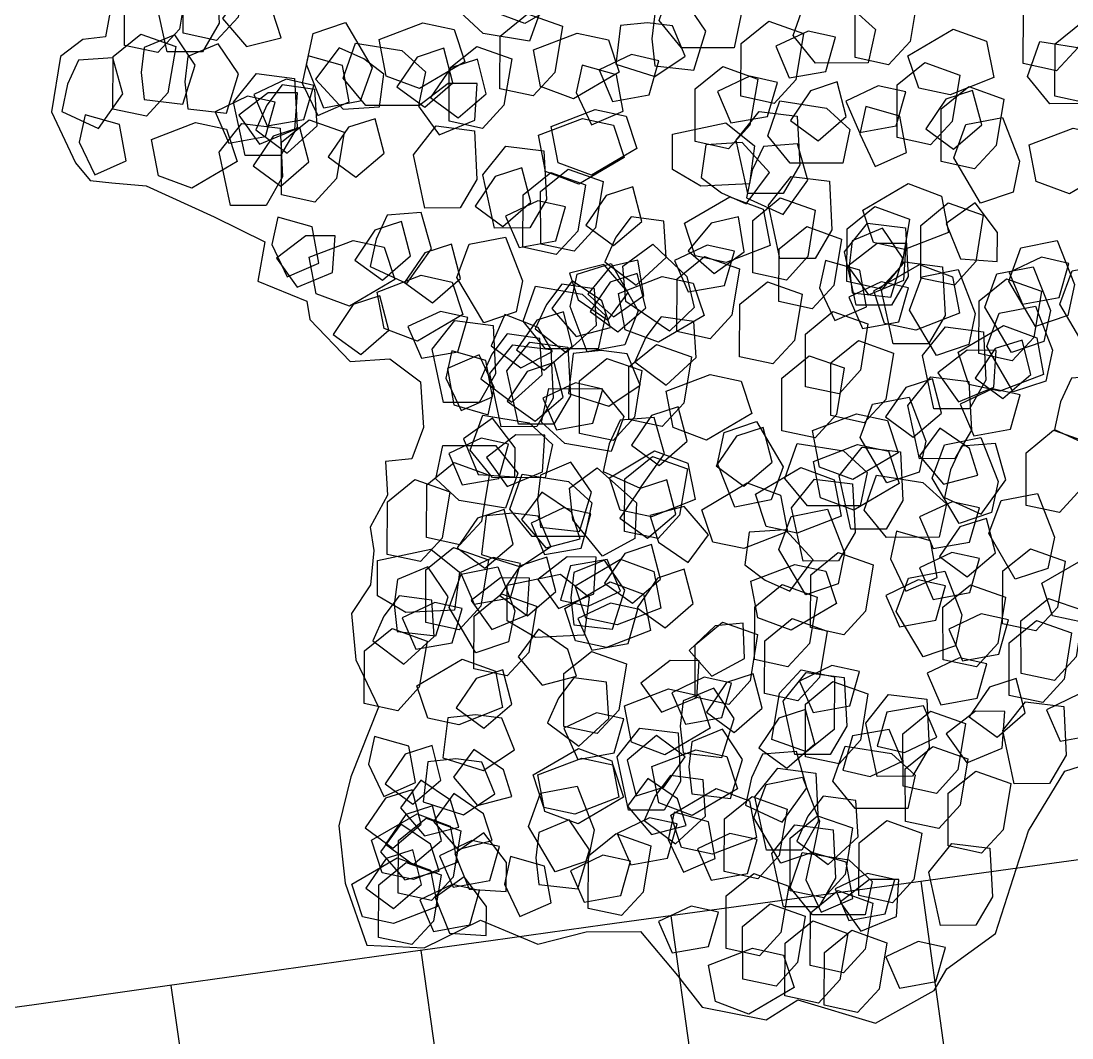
# Model space of a CAD drawing. Header units: metres. Extents: x 1851758 to 1852050, y 5187822 to 5188223.
# Drawn here: x 1851881.019 to 1851882.269, y 5187882.659 to 5187883.868 of the extents above; entities that cross this region are included whole.
import ezdxf

# ---------------------------------------------------------------- set-up
doc = ezdxf.new("R2010")
doc.units = ezdxf.units.M
doc.header["$LTSCALE"] = 2.5
for name, color, linetype in [('PRO_VOI', 7, 'CONTINUOUS'), ('PRO_VOI_PLANCHETTES', 232, 'CONTINUOUS'), ('PRO_VOI_VEG', 81, 'CONTINUOUS')]:
    doc.layers.add(name, color=color, linetype=linetype)

# ---------------------------------------------------------------- blocks, each defined once
blk = doc.blocks.new('arbuste fleurs blanches')
at = {"layer": 'PRO_VOI_VEG', "color": 66}
for points in [[(-2.1508, -1.1008), (-2.0363, -1.2123), (-1.9779, -1.2264), (-1.8647, -1.3138), (-1.6081, -1.3189), (-1.4477, -1.3611), (-1.3076, -1.5669), (-1.289, -1.7508), (-1.1135, -1.7947), (-0.894, -1.8385), (-0.7021, -2.0296), (-0.2656, -2.0387), (-0.1296, -2.2747), (0.1703, -2.2565), (0.2612, -2.0659), (0.2791, -1.8569), (0.4424, -1.8024), (0.6242, -2.1204), (0.7967, -2.1022)], [(-0.2665, 1.3398), (-0.4243, 1.3223), (-0.4461, 1.372), (-0.4996, 1.4121), (-0.632, 1.3951), (-0.7322, 1.3053), (-0.7623, 1.2598), (-0.7528, 1.2092), (-0.7368, 1.1289), (-0.7612, 0.953), (-0.7834, 0.8206), (-0.8776, 0.8095), (-0.89, 0.6843), (-0.9305, 0.6653), (-0.9984, 0.5446), (-0.9657, 0.4566), (-0.9971, 0.3707), (-1.0994, 0.3328), (-1.1789, 0.3381), (-1.2027, 0.3963), (-1.2777, 0.369), (-1.3627, 0.3869), (-1.4134, 0.3629), (-1.4934, 0.3469), (-1.5718, 0.3706), (-1.6746, 0.3292), (-1.7674, 0.2455), (-1.9447, 0.2618), (-2.0649, 0.2557), (-2.1912, 0.2027), (-2.3176, 0.1111), (-2.285, -0.0213), (-2.1831, -0.1313), (-2.1994, -0.2779), (-2.1382, -0.3798), (-2.1006, -0.5032), (-2.1765, -0.6174), (-2.2311, -0.6953), (-2.2169, -0.8499), (-2.1502, -0.9086), (-2.1508, -1.1008)]]:
    blk.add_lwpolyline(points, dxfattribs=at)
at = {"layer": 'PRO_VOI_VEG', "color": 254}
for points in [[(-0.6245, 1.3717), (-0.6381, 1.2767), (-0.5429, 1.244), (-0.4672, 1.292), (-0.4962, 1.3678), (-0.558, 1.3769)], [(-0.7684, 0.5637), (-0.7821, 0.4686), (-0.6868, 0.436), (-0.6111, 0.4839), (-0.6401, 0.5597), (-0.7019, 0.5688)], [(-0.3701, 0.5623), (-0.4219, 0.4955), (-0.3644, 0.4246), (-0.279, 0.4442), (-0.2984, 0.5105)], [(-0.2753, 0.3889), (-0.1552, 0.4241), (-0.0857, 0.3764), (-0.0904, 0.2883), (-0.2013, 0.2745), (-0.2692, 0.3078)], [(-1.0353, 0.2587), (-0.9827, 0.1962), (-0.9042, 0.2362), (-0.9054, 0.3207), (-0.9719, 0.3158)], [(-1.127, 0.2765), (-1.0917, 0.1564), (-1.1394, 0.0869), (-1.2275, 0.0916), (-1.2413, 0.2025), (-1.208, 0.2704)], [(-1.5472, 0.2524), (-1.6099, 0.2002), (-1.5705, 0.1214), (-1.4859, 0.1221), (-1.4904, 0.1887)], [(-1.1411, 0.258), (-1.2039, 0.2058), (-1.1645, 0.127), (-1.0799, 0.1276), (-1.0844, 0.1942)], [(-0.3478, 0.0588), (-0.4392, 0.1444), (-0.4334, 0.2285), (-0.3551, 0.2692), (-0.287, 0.1807), (-0.2812, 0.1053)], [(-1.9668, 0.1728), (-1.9142, 0.1103), (-1.8357, 0.1503), (-1.8369, 0.2348), (-1.9035, 0.2299)], [(-1.5421, 0.1958), (-1.422, 0.231), (-1.3524, 0.1833), (-1.3572, 0.0952), (-1.468, 0.0814), (-1.536, 0.1147)], [(-0.7864, 0.2245), (-0.8675, 0.2342), (-0.8976, 0.1514), (-0.8389, 0.0904), (-0.7937, 0.1395)], [(-0.2956, 0.1554), (-0.243, 0.0929), (-0.1645, 0.1328), (-0.1657, 0.2174), (-0.2323, 0.2125)], [(-2.189, 0.1864), (-2.0977, 0.1008), (-2.1034, 0.0167), (-2.1817, -0.0239), (-2.2499, 0.0646), (-2.2557, 0.14)], [(-2.0752, 0.1712), (-1.9838, 0.0856), (-1.9896, 0.0015), (-2.0679, -0.0391), (-2.136, 0.0494), (-2.1419, 0.1248)], [(-1.6928, 0.1731), (-1.6008, 0.0881), (-1.6061, 0.0039), (-1.6841, -0.0372), (-1.7529, 0.0508), (-1.7592, 0.1262)], [(-1.4048, 0.1501), (-1.4676, 0.0979), (-1.4281, 0.0192), (-1.3435, 0.0198), (-1.3481, 0.0864)], [(-1.1253, 0.1693), (-1.1771, 0.1025), (-1.1196, 0.0316), (-1.0342, 0.0512), (-1.0537, 0.1175)], [(-0.0497, 0.1567), (-0.141, 0.1408), (-0.1425, 0.0436), (-0.0757, -0.0115), (-0.0149, 0.0378), (-0.025, 0.0972)], [(-0.799, 0.1454), (-0.8317, 0.0586), (-0.7487, 0.008), (-0.6673, 0.0375), (-0.6789, 0.115), (-0.7353, 0.1364)], [(-0.6642, 0.0938), (-0.7413, 0.1209), (-0.7886, 0.0466), (-0.7447, -0.0256), (-0.6898, 0.0124)], [(-1.8583, 0.0962), (-1.953, 0.0799), (-1.9547, -0.0208), (-1.8857, -0.078), (-1.8225, -0.0271), (-1.8329, 0.0346)], [(-1.7445, 0.081), (-1.8391, 0.0647), (-1.8408, -0.036), (-1.7718, -0.0932), (-1.7087, -0.0423), (-1.7191, 0.0194)], [(-0.9515, 0.081), (-1.0143, 0.0287), (-0.9749, -0.05), (-0.8903, -0.0494), (-0.8948, 0.0172)], [(-0.5981, 0.017), (-0.6875, -0.0769), (-0.7746, -0.0701), (-0.816, 0.0113), (-0.7238, 0.0811), (-0.6456, 0.0865)], [(-0.8287, 0.0421), (-0.9234, 0.0258), (-0.9251, -0.0748), (-0.8561, -0.1321), (-0.7929, -0.0811), (-0.8033, -0.0195)], [(-0.6841, 0.049), (-0.7184, -0.0251), (-0.6489, -0.0793), (-0.5728, -0.0423), (-0.6055, 0.0159)], [(-2.0962, -0.0645), (-2.1627, -0.0123), (-2.2339, -0.0693), (-2.2149, -0.1548), (-2.1484, -0.1358)], [(-0.7127, -0.1621), (-0.6748, -0.0427), (-0.5964, -0.0118), (-0.526, -0.065), (-0.5766, -0.1646), (-0.6422, -0.2023)], [(-1.9823, -0.0797), (-2.0488, -0.0275), (-2.1201, -0.0845), (-2.1011, -0.17), (-2.0346, -0.151)], [(-1.0736, -0.0901), (-1.1268, -0.2034), (-1.2086, -0.2239), (-1.2714, -0.1619), (-1.2082, -0.0698), (-1.1383, -0.041)], [(-0.2615, -0.0353), (-0.1997, -0.1494), (-0.233, -0.2301), (-0.3232, -0.2444), (-0.3612, -0.1351), (-0.3422, -0.0591)], [(-1.4157, -0.1115), (-1.3243, -0.1971), (-1.3301, -0.2812), (-1.4084, -0.3218), (-1.4766, -0.2333), (-1.4824, -0.1579)], [(-1.4469, -0.1431), (-1.4309, -0.2345), (-1.3337, -0.2359), (-1.2786, -0.1692), (-1.3279, -0.1083), (-1.3874, -0.1185)], [(-1.3572, -0.12), (-1.2658, -0.2056), (-1.2716, -0.2897), (-1.3499, -0.3303), (-1.4181, -0.2419), (-1.4239, -0.1664)], [(-1.0879, -0.1246), (-0.996, -0.2096), (-1.0012, -0.2938), (-1.0792, -0.3349), (-1.148, -0.2468), (-1.1543, -0.1715)], [(-0.4569, -0.123), (-0.3656, -0.2086), (-0.3713, -0.2927), (-0.4496, -0.3333), (-0.5178, -0.2449), (-0.5236, -0.1694)], [(-0.1338, -0.1088), (-0.1966, -0.161), (-0.1571, -0.2398), (-0.0726, -0.2392), (-0.0771, -0.1725)], [(-0.1287, -0.1655), (-0.0086, -0.1302), (0.061, -0.1779), (0.0562, -0.266), (-0.0547, -0.2798), (-0.1226, -0.2465)], [(-1.8064, -0.3738), (-1.8977, -0.2883), (-1.892, -0.2041), (-1.8137, -0.1635), (-1.7455, -0.252), (-1.7397, -0.3274)], [(-1.8169, -0.1524), (-1.7256, -0.238), (-1.7314, -0.3221), (-1.8096, -0.3627), (-1.8778, -0.2743), (-1.8836, -0.1988)], [(-1.6853, -0.1893), (-1.5651, -0.154), (-1.4956, -0.2017), (-1.5004, -0.2898), (-1.6112, -0.3036), (-1.6792, -0.2703)], [(-0.5169, -0.1505), (-0.5511, -0.2246), (-0.4816, -0.2788), (-0.4055, -0.2418), (-0.4383, -0.1836)], [(-0.8447, -0.4058), (-0.9361, -0.3203), (-0.9303, -0.2361), (-0.852, -0.1955), (-0.7838, -0.284), (-0.778, -0.3594)], [(0.0086, -0.2111), (-0.0542, -0.2633), (-0.0147, -0.3421), (0.0698, -0.3414), (0.0653, -0.2748)], [(-1.2273, -0.3613), (-1.1505, -0.3889), (-1.1026, -0.3149), (-1.1462, -0.2424), (-1.2013, -0.2801)], [(-0.3565, -0.247), (-0.3701, -0.3421), (-0.2749, -0.3747), (-0.1991, -0.3267), (-0.2281, -0.2509), (-0.29, -0.2418)], [(-1.6723, -0.4863), (-1.6431, -0.407), (-1.7193, -0.3568), (-1.7948, -0.4012), (-1.7562, -0.4586)], [(-1.0979, -0.3569), (-1.006, -0.4419), (-1.0113, -0.526), (-1.0893, -0.5671), (-1.158, -0.4791), (-1.1643, -0.4037)], [(-0.8597, -0.4215), (-0.9446, -0.5134), (-1.0288, -0.5082), (-1.0699, -0.4301), (-0.9819, -0.3614), (-0.9065, -0.3551)], [(-1.4273, -0.4233), (-1.4705, -0.4926), (-1.4083, -0.5549), (-1.3282, -0.5277), (-1.3535, -0.4659)], [(-1.0259, -0.4683), (-0.9345, -0.5539), (-0.9403, -0.638), (-1.0186, -0.6786), (-1.0868, -0.5901), (-1.0926, -0.5147)], [(-0.1978, -0.5191), (-0.1451, -0.5815), (-0.0666, -0.5416), (-0.0678, -0.457), (-0.1344, -0.462)], [(-1.815, -0.4935), (-1.7236, -0.5791), (-1.7294, -0.6632), (-1.8077, -0.7038), (-1.8759, -0.6153), (-1.8817, -0.5399)], [(-0.3061, -0.5207), (-0.2147, -0.6063), (-0.2205, -0.6904), (-0.2988, -0.731), (-0.367, -0.6425), (-0.3728, -0.5671)], [(0.0763, -0.5188), (0.1682, -0.6038), (0.163, -0.688), (0.085, -0.7291), (0.0162, -0.641), (0.0099, -0.5657)], [(-0.2133, -0.7716), (-0.2798, -0.7194), (-0.351, -0.7764), (-0.332, -0.8619), (-0.2655, -0.8429)], [(0.0838, -0.8812), (0.2039, -0.8459), (0.2735, -0.8936), (0.2687, -0.9817), (0.1578, -0.9955), (0.0899, -0.9622)], [(-0.0373, -1.0657), (-0.1287, -0.9801), (-0.1229, -0.896), (-0.0446, -0.8554), (0.0236, -0.9439), (0.0294, -1.0193)], [(-0.6757, -1.1062), (-0.6894, -1.2013), (-0.5941, -1.2339), (-0.5184, -1.1859), (-0.5474, -1.1101), (-0.6092, -1.101)], [(-1.0351, -1.1818), (-0.9437, -1.2674), (-0.9495, -1.3515), (-1.0277, -1.3922), (-1.0959, -1.3037), (-1.1017, -1.2283)]]:
    blk.add_lwpolyline(points, close=True, dxfattribs=at)
at = {"layer": 'PRO_VOI_VEG'}
for points in [[(-0.746, 1.2537), (-0.6933, 1.1913), (-0.6148, 1.2312), (-0.616, 1.3158), (-0.6826, 1.3109)], [(-0.4311, 1.2735), (-0.311, 1.3088), (-0.2415, 1.261), (-0.2463, 1.173), (-0.3571, 1.1592), (-0.425, 1.1925)], [(-0.4602, 0.7855), (-0.4076, 0.7231), (-0.3291, 0.763), (-0.3303, 0.8476), (-0.3968, 0.8427)], [(-0.8485, 0.7456), (-0.7959, 0.6832), (-0.7173, 0.7231), (-0.7185, 0.8077), (-0.7851, 0.8028)], [(-0.2911, 0.783), (-0.3781, 0.8151), (-0.4281, 0.7318), (-0.3981, 0.6506), (-0.3207, 0.6627), (-0.2996, 0.7192)], [(-0.3685, 0.5631), (-0.4045, 0.683), (-0.3572, 0.7529), (-0.2691, 0.7486), (-0.2547, 0.6379), (-0.2875, 0.5698)], [(-0.5472, 0.7337), (-0.5747, 0.6569), (-0.5007, 0.609), (-0.4282, 0.6525), (-0.4659, 0.7076)], [(-0.3422, 0.541), (-0.3698, 0.4641), (-0.2958, 0.4163), (-0.2233, 0.4598), (-0.261, 0.5149)], [(-1.5821, 0.2548), (-1.5661, 0.1634), (-1.4689, 0.162), (-1.4138, 0.2287), (-1.4631, 0.2896), (-1.5226, 0.2794)], [(-2.0513, 0.1942), (-2.0789, 0.1174), (-2.0049, 0.0695), (-1.9324, 0.113), (-1.9701, 0.1681)], [(-1.9375, 0.179), (-1.965, 0.1022), (-1.891, 0.0543), (-1.8185, 0.0978), (-1.8562, 0.1529)], [(-2.1885, 0.152), (-2.216, 0.0751), (-2.1421, 0.0273), (-2.0695, 0.0708), (-2.1072, 0.1259)], [(-1.3506, 0.1743), (-1.3782, 0.0975), (-1.3042, 0.0496), (-1.2317, 0.0932), (-1.2694, 0.1483)], [(-0.8593, 0.1739), (-0.8869, 0.097), (-0.8129, 0.0492), (-0.7404, 0.0927), (-0.7781, 0.1478)], [(-2.0746, 0.1368), (-2.1022, 0.0599), (-2.0282, 0.0121), (-1.9557, 0.0556), (-1.9934, 0.1107)], [(-0.5279, 0.1003), (-0.5555, 0.0235), (-0.4815, -0.0244), (-0.409, 0.0192), (-0.4467, 0.0742)], [(-1.615, 0.0546), (-1.4948, 0.0899), (-1.4253, 0.0422), (-1.4301, -0.0459), (-1.5409, -0.0597), (-1.6088, -0.0264)], [(-1.238, -0.1087), (-1.274, 0.0112), (-1.2267, 0.081), (-1.1386, 0.0768), (-1.1241, -0.0339), (-1.157, -0.1021)], [(-1.7165, 0.0686), (-1.7441, -0.0082), (-1.6701, -0.0561), (-1.5976, -0.0125), (-1.6353, 0.0425)], [(-0.0229, -0.1173), (-0.0589, 0.0026), (-0.0116, 0.0725), (0.0765, 0.0683), (0.091, -0.0425), (0.0581, -0.1106)], [(-1.4301, 0.0449), (-1.4577, -0.032), (-1.3837, -0.0798), (-1.3112, -0.0363), (-1.3489, 0.0188)], [(-0.7222, 0.0321), (-0.7497, -0.0448), (-0.6758, -0.0926), (-0.6032, -0.0491), (-0.641, 0.006)], [(-0.3706, -0.2508), (-0.2836, -0.2829), (-0.2336, -0.1996), (-0.2636, -0.1184), (-0.341, -0.1304), (-0.3621, -0.187)], [(-2.1485, -0.2182), (-2.0958, -0.2806), (-2.0173, -0.2407), (-2.0185, -0.1561), (-2.0851, -0.161)], [(-1.1724, -0.1759), (-1.1999, -0.2528), (-1.1259, -0.3006), (-1.0534, -0.2571), (-1.0911, -0.202)], [(0.0333, -0.4332), (-0.0027, -0.3133), (0.0446, -0.2435), (0.1326, -0.2477), (0.1471, -0.3585), (0.1143, -0.4266)], [(-0.2121, -0.4432), (-0.2482, -0.3233), (-0.2009, -0.2535), (-0.1128, -0.2577), (-0.0983, -0.3684), (-0.1312, -0.4366)], [(-0.9882, -0.36), (-1.0158, -0.4368), (-0.9418, -0.4847), (-0.8693, -0.4411), (-0.907, -0.386)], [(-1.6651, -0.4792), (-1.6491, -0.5705), (-1.5519, -0.572), (-1.4968, -0.5052), (-1.5461, -0.4443), (-1.6056, -0.4545)], [(-0.5762, -0.5317), (-0.5236, -0.5942), (-0.4451, -0.5543), (-0.4463, -0.4697), (-0.5128, -0.4746)], [(-1.9362, -0.5611), (-1.8836, -0.6236), (-1.8051, -0.5837), (-1.8063, -0.4991), (-1.8728, -0.504)], [(-1.7524, -0.5266), (-1.7364, -0.6179), (-1.6392, -0.6193), (-1.5841, -0.5526), (-1.6334, -0.4917), (-1.6929, -0.5019)], [(-1.2238, -0.6127), (-1.1368, -0.6448), (-1.0868, -0.5615), (-1.1168, -0.4804), (-1.1942, -0.4924), (-1.2153, -0.5489)], [(-0.9817, -0.7148), (-1.0177, -0.5949), (-0.9704, -0.525), (-0.8823, -0.5292), (-0.8678, -0.64), (-0.9007, -0.7081)], [(-0.9115, -0.7603), (-0.8259, -0.669), (-0.7418, -0.6747), (-0.7012, -0.753), (-0.7896, -0.8212), (-0.8651, -0.827)], [(-0.7619, -0.7129), (-0.7895, -0.7897), (-0.7155, -0.8375), (-0.643, -0.794), (-0.6807, -0.7389)], [(-0.9998, -0.9168), (-1.0358, -0.7969), (-0.9885, -0.7271), (-0.9004, -0.7313), (-0.8859, -0.842), (-0.9188, -0.9102)], [(-1.9104, -1.004), (-1.9464, -0.8841), (-1.8992, -0.8143), (-1.8111, -0.8185), (-1.7966, -0.9293), (-1.8294, -0.9974)], [(-1.1451, -0.877), (-1.0925, -0.9394), (-1.014, -0.8995), (-1.0152, -0.8149), (-1.0818, -0.8199)], [(0.0994, -0.9948), (0.0634, -0.8749), (0.1106, -0.805), (0.1987, -0.8093), (0.2132, -0.92), (0.1803, -0.9881)], [(-1.9343, -0.9022), (-1.8816, -0.9646), (-1.8031, -0.9247), (-1.8043, -0.8401), (-1.8709, -0.8451)], [(-1.6391, -1.0293), (-1.6751, -0.9094), (-1.6278, -0.8395), (-1.5397, -0.8438), (-1.5252, -0.9545), (-1.5581, -1.0227)], [(-0.9667, -0.8581), (-1.0294, -0.9103), (-0.99, -0.9891), (-0.9054, -0.9884), (-0.9099, -0.9218)], [(-0.613, -0.8903), (-0.6405, -0.9672), (-0.5666, -1.015), (-0.494, -0.9715), (-0.5318, -0.9164)], [(-0.6181, -0.9866), (-0.5326, -0.8953), (-0.4484, -0.901), (-0.4078, -0.9793), (-0.4963, -1.0475), (-0.5717, -1.0533)], [(-1.0435, -0.9306), (-1.071, -1.0075), (-0.9971, -1.0553), (-0.9245, -1.0118), (-0.9622, -0.9567)], [(-1.0434, -1.1183), (-0.9578, -1.027), (-0.8737, -1.0327), (-0.8331, -1.111), (-0.9216, -1.1792), (-0.997, -1.185)], [(-1.3884, -1.1069), (-1.4159, -1.1838), (-1.342, -1.2316), (-1.2694, -1.1881), (-1.3071, -1.133)]]:
    blk.add_lwpolyline(points, close=True, dxfattribs=at)
at = {"layer": 'PRO_VOI_VEG', "color": 9}
for points in [[(-0.584, 1.2565), (-0.4639, 1.2917), (-0.3944, 1.244), (-0.3992, 1.1559), (-0.51, 1.1422), (-0.5779, 1.1755)], [(-0.5411, 1.1923), (-0.5252, 1.1009), (-0.428, 1.0995), (-0.3729, 1.1662), (-0.4222, 1.2271), (-0.4816, 1.2169)], [(-0.3634, 1.1483), (-0.2433, 1.1836), (-0.1737, 1.1358), (-0.1785, 1.0478), (-0.2894, 1.034), (-0.3573, 1.0673)], [(-0.4551, 0.9457), (-0.5179, 0.8935), (-0.4785, 0.8147), (-0.3939, 0.8153), (-0.3984, 0.8819)], [(-0.6651, 0.8146), (-0.545, 0.8499), (-0.4755, 0.8022), (-0.4803, 0.7141), (-0.5911, 0.7003), (-0.659, 0.7336)], [(-0.2292, 0.7856), (-0.3142, 0.6936), (-0.3983, 0.6989), (-0.4394, 0.7769), (-0.3514, 0.8456), (-0.276, 0.8519)], [(-0.384, 0.4825), (-0.2639, 0.5178), (-0.1944, 0.4701), (-0.1991, 0.382), (-0.31, 0.3682), (-0.3779, 0.4015)], [(-0.8798, 0.4371), (-0.9426, 0.3849), (-0.9032, 0.3061), (-0.8186, 0.3068), (-0.8231, 0.3734)], [(-1.4131, 0.3297), (-1.293, 0.365), (-1.2235, 0.3173), (-1.2283, 0.2292), (-1.3391, 0.2154), (-1.407, 0.2487)], [(-1.7683, 0.2807), (-1.6482, 0.3159), (-1.5787, 0.2682), (-1.5835, 0.1801), (-1.6943, 0.1663), (-1.7622, 0.1996)], [(-1.3479, 0.2516), (-1.2278, 0.2868), (-1.1583, 0.2391), (-1.163, 0.1511), (-1.2739, 0.1373), (-1.3418, 0.1706)], [(-0.6212, 0.2287), (-0.5011, 0.2639), (-0.4316, 0.2162), (-0.4363, 0.1281), (-0.5472, 0.1144), (-0.6151, 0.1477)], [(-0.165, 0.1755), (-0.2278, 0.1233), (-0.1884, 0.0445), (-0.1038, 0.0451), (-0.1083, 0.1118)], [(-2.2919, 0.0897), (-2.1717, 0.125), (-2.1022, 0.0773), (-2.107, -0.0108), (-2.2178, -0.0246), (-2.2858, 0.0087)], [(-2.178, 0.0745), (-2.0579, 0.1098), (-1.9883, 0.0621), (-1.9931, -0.026), (-2.104, -0.0398), (-2.1719, -0.0065)], [(-1.2441, 0.0231), (-1.3068, -0.0291), (-1.2674, -0.1079), (-1.1828, -0.1072), (-1.1873, -0.0406)], [(-0.2631, -0.0917), (-0.143, -0.0564), (-0.0735, -0.1041), (-0.0783, -0.1922), (-0.1891, -0.206), (-0.257, -0.1727)], [(-1.3385, -0.227), (-1.2757, -0.1748), (-1.3151, -0.096), (-1.3997, -0.0966), (-1.3952, -0.1633)], [(-0.9416, -0.1292), (-0.8215, -0.094), (-0.752, -0.1417), (-0.7568, -0.2297), (-0.8676, -0.2435), (-0.9355, -0.2102)], [(-0.7085, -0.1791), (-0.5884, -0.1439), (-0.5189, -0.1916), (-0.5236, -0.2797), (-0.6345, -0.2934), (-0.7024, -0.2601)], [(-0.548, -0.1259), (-0.6108, -0.1781), (-0.5714, -0.2569), (-0.4868, -0.2562), (-0.4913, -0.1896)], [(-1.1997, -0.1958), (-1.0796, -0.1606), (-1.01, -0.2083), (-1.0148, -0.2964), (-1.1257, -0.3101), (-1.1936, -0.2768)], [(-0.7235, -0.3392), (-0.6034, -0.304), (-0.5339, -0.3517), (-0.5387, -0.4397), (-0.6495, -0.4535), (-0.7174, -0.4202)], [(-2.0836, -0.3686), (-1.9634, -0.3334), (-1.8939, -0.3811), (-1.8987, -0.4691), (-2.0095, -0.4829), (-2.0774, -0.4496)], [(-0.5711, -0.3913), (-0.451, -0.3561), (-0.3814, -0.4038), (-0.3862, -0.4919), (-0.4971, -0.5056), (-0.565, -0.4723)], [(0.0367, -0.3996), (0.1568, -0.3643), (0.2263, -0.412), (0.2215, -0.5001), (0.1107, -0.5139), (0.0428, -0.4806)], [(-0.4795, -0.5328), (-0.3593, -0.4975), (-0.2898, -0.5452), (-0.2946, -0.6333), (-0.4054, -0.6471), (-0.4734, -0.6138)], [(-0.1173, -0.5494), (0.0028, -0.5141), (0.0723, -0.5619), (0.0676, -0.6499), (-0.0433, -0.6637), (-0.1112, -0.6304)], [(-2.0655, -0.5377), (-2.1283, -0.5899), (-2.0889, -0.6686), (-2.0043, -0.668), (-2.0088, -0.6014)], [(-1.4036, -0.5787), (-1.2834, -0.5434), (-1.2139, -0.5911), (-1.2187, -0.6792), (-1.3295, -0.693), (-1.3975, -0.6597)], [(-0.7958, -0.5869), (-0.6757, -0.5517), (-0.6062, -0.5994), (-0.6109, -0.6874), (-0.7218, -0.7012), (-0.7897, -0.6679)], [(-1.4743, -0.6244), (-1.3542, -0.5892), (-1.2847, -0.6369), (-1.2894, -0.725), (-1.4003, -0.7388), (-1.4682, -0.7055)], [(-1.9072, -0.6536), (-1.7871, -0.6184), (-1.7176, -0.6661), (-1.7223, -0.7542), (-1.8332, -0.7679), (-1.9011, -0.7346)], [(-1.2925, -0.6845), (-1.1724, -0.6492), (-1.1028, -0.6969), (-1.1076, -0.785), (-1.2185, -0.7988), (-1.2864, -0.7655)], [(-0.1423, -0.6659), (-0.0221, -0.6307), (0.0474, -0.6784), (0.0426, -0.7664), (-0.0682, -0.7802), (-0.1362, -0.7469)], [(-2.0816, -0.7097), (-1.9615, -0.6744), (-1.8919, -0.7221), (-1.8967, -0.8102), (-2.0076, -0.824), (-2.0755, -0.7907)], [(-1.3891, -0.7726), (-1.5093, -0.8078), (-1.5788, -0.7601), (-1.574, -0.6721), (-1.4632, -0.6583), (-1.3952, -0.6916)], [(0.1367, -0.7865), (0.2568, -0.7513), (0.3263, -0.799), (0.3215, -0.8871), (0.2107, -0.9009), (0.1428, -0.8676)], [(-2.1495, -0.8762), (-2.0294, -0.8409), (-1.9598, -0.8887), (-1.9646, -0.9767), (-2.0754, -0.9905), (-2.1434, -0.9572)], [(-0.5543, -0.8823), (-0.4342, -0.8471), (-0.3646, -0.8948), (-0.3694, -0.9829), (-0.4803, -0.9966), (-0.5482, -0.9633)], [(-1.5348, -0.985), (-1.472, -0.9328), (-1.5114, -0.8541), (-1.596, -0.8547), (-1.5915, -0.9213)], [(-2.0632, -0.9129), (-1.9431, -0.8777), (-1.8736, -0.9254), (-1.8784, -1.0134), (-1.9892, -1.0272), (-2.0571, -0.9939)], [(-0.3489, -0.8962), (-0.4117, -0.9484), (-0.3723, -1.0272), (-0.2877, -1.0265), (-0.2922, -0.9599)], [(-1.4571, -1.0471), (-1.3943, -0.9949), (-1.4337, -0.9162), (-1.5183, -0.9168), (-1.5138, -0.9834)], [(-2.1443, -0.9719), (-2.0242, -0.9367), (-1.9547, -0.9844), (-1.9594, -1.0725), (-2.0703, -1.0863), (-2.1382, -1.053)], [(-1.8708, -0.9768), (-1.7507, -0.9415), (-1.6811, -0.9893), (-1.6859, -1.0773), (-1.7968, -1.0911), (-1.8647, -1.0578)], [(-1.1537, -1.1196), (-1.0335, -1.0843), (-0.964, -1.132), (-0.9688, -1.2201), (-1.0796, -1.2339), (-1.1475, -1.2006)], [(-1.6974, -1.1461), (-1.5772, -1.1108), (-1.5077, -1.1586), (-1.5125, -1.2466), (-1.6233, -1.2604), (-1.6912, -1.2271)]]:
    blk.add_lwpolyline(points, close=True, dxfattribs=at)
at = {"layer": 'PRO_VOI_VEG', "color": 77}
for points in [[(-0.4169, 1.1719), (-0.3033, 1.2344), (-0.2223, 1.2017), (-0.2075, 1.1115), (-0.3165, 1.0728), (-0.3926, 1.0914)], [(-0.724, 0.9231), (-0.6104, 0.9856), (-0.5294, 0.9529), (-0.5146, 0.8627), (-0.6236, 0.824), (-0.6997, 0.8425)], [(-0.6005, 0.9239), (-0.4869, 0.9864), (-0.4059, 0.9537), (-0.3911, 0.8635), (-0.5001, 0.8248), (-0.5763, 0.8433)], [(-0.598, 0.4786), (-0.4844, 0.5411), (-0.4034, 0.5084), (-0.3886, 0.4182), (-0.4976, 0.3795), (-0.5738, 0.398)], [(-1.0287, 0.3041), (-0.9151, 0.3665), (-0.8341, 0.3338), (-0.8193, 0.2437), (-0.9283, 0.205), (-1.0045, 0.2235)], [(-0.5966, 0.3068), (-0.483, 0.3693), (-0.402, 0.3366), (-0.3871, 0.2464), (-0.4962, 0.2077), (-0.5723, 0.2262)], [(-1.0446, 0.1562), (-0.931, 0.2186), (-0.85, 0.1859), (-0.8352, 0.0958), (-0.9442, 0.0571), (-1.0204, 0.0756)], [(-1.0275, 0.1189), (-0.9139, 0.1814), (-0.8329, 0.1487), (-0.8181, 0.0585), (-0.9271, 0.0198), (-1.0033, 0.0384)], [(-1.4616, 0.1072), (-1.5134, 0.0404), (-1.4559, -0.0305), (-1.3705, -0.011), (-1.39, 0.0554)], [(-1.3685, -0.0304), (-1.4203, -0.0972), (-1.3629, -0.1681), (-1.2775, -0.1485), (-1.2969, -0.0822)], [(-0.3461, -0.247), (-0.2325, -0.1845), (-0.1515, -0.2172), (-0.1366, -0.3074), (-0.2457, -0.3461), (-0.3218, -0.3276)], [(-0.4722, -0.3645), (-0.3586, -0.302), (-0.2776, -0.3348), (-0.2628, -0.4249), (-0.3718, -0.4636), (-0.448, -0.4451)], [(-1.8322, -0.3939), (-1.7186, -0.3314), (-1.6376, -0.3642), (-1.6228, -0.4543), (-1.7318, -0.493), (-1.808, -0.4745)], [(-0.4436, -0.5241), (-0.4954, -0.591), (-0.4379, -0.6618), (-0.3525, -0.6423), (-0.372, -0.5759)], [(-1.1463, -0.6224), (-1.0326, -0.5599), (-0.9517, -0.5926), (-0.9368, -0.6828), (-1.0459, -0.7215), (-1.122, -0.7029)], [(-0.5903, -0.6805), (-0.4766, -0.6181), (-0.3957, -0.6508), (-0.3808, -0.7409), (-0.4899, -0.7796), (-0.566, -0.7611)], [(-1.0412, -0.7098), (-0.9275, -0.6473), (-0.8466, -0.68), (-0.8317, -0.7702), (-0.9408, -0.8089), (-1.0169, -0.7903)], [(-1.8303, -0.735), (-1.7166, -0.6725), (-1.6357, -0.7052), (-1.6208, -0.7954), (-1.7299, -0.834), (-1.806, -0.8155)], [(-1.5931, -0.7348), (-1.4794, -0.6724), (-1.3985, -0.7051), (-1.3836, -0.7952), (-1.4927, -0.8339), (-1.5688, -0.8154)], [(-1.9476, -0.8126), (-1.834, -0.7501), (-1.753, -0.7829), (-1.7382, -0.873), (-1.8472, -0.9117), (-1.9234, -0.8932)], [(-0.6261, -0.8017), (-0.678, -0.8685), (-0.6205, -0.9394), (-0.5351, -0.9198), (-0.5545, -0.8535)], [(-1.5867, -0.9375), (-1.4731, -0.8751), (-1.3921, -0.9078), (-1.3772, -0.9979), (-1.4863, -1.0366), (-1.5624, -1.0181)], [(-0.9051, -0.9017), (-0.9187, -0.9968), (-0.8235, -1.0295), (-0.7477, -0.9815), (-0.7767, -0.9057), (-0.8386, -0.8966)], [(-1.8835, -1.1825), (-1.7699, -1.12), (-1.6889, -1.1527), (-1.6741, -1.2429), (-1.7831, -1.2816), (-1.8593, -1.2631)]]:
    blk.add_lwpolyline(points, close=True, dxfattribs=at)
at = {"layer": 'PRO_VOI_VEG', "color": 67}
for points in [[(-0.6197, 0.9379), (-0.7111, 1.0235), (-0.7053, 1.1076), (-0.627, 1.1482), (-0.5588, 1.0597), (-0.553, 0.9843)], [(-0.5325, 1.086), (-0.516, 0.9948), (-0.4188, 0.994), (-0.3641, 1.0611), (-0.4138, 1.1216), (-0.4732, 1.1111)], [(-0.2264, 1.0407), (-0.3033, 1.0682), (-0.3511, 0.9943), (-0.3076, 0.9217), (-0.2525, 0.9595)], [(-0.5207, 1.0217), (-0.5832, 0.9691), (-0.5433, 0.8906), (-0.4587, 0.8917), (-0.4636, 0.9583)], [(-0.5347, 0.9169), (-0.5668, 0.8299), (-0.4835, 0.7798), (-0.4023, 0.8098), (-0.4144, 0.8872), (-0.4709, 0.9083)], [(-0.6188, 0.8987), (-0.6458, 0.8217), (-0.5715, 0.7743), (-0.4993, 0.8183), (-0.5374, 0.8732)], [(-0.7815, 0.4984), (-0.8729, 0.5839), (-0.8671, 0.6681), (-0.7888, 0.7087), (-0.7206, 0.6202), (-0.7148, 0.5448)], [(-0.238, 0.4868), (-0.3294, 0.5724), (-0.3236, 0.6565), (-0.2453, 0.6971), (-0.1771, 0.6087), (-0.1713, 0.5332)], [(-0.9483, 0.602), (-0.9754, 0.525), (-0.9011, 0.4776), (-0.8288, 0.5216), (-0.8669, 0.5765)], [(-0.7642, 0.6032), (-0.7912, 0.5262), (-0.717, 0.4789), (-0.6447, 0.5228), (-0.6828, 0.5777)], [(-0.3408, 0.6245), (-0.3679, 0.5474), (-0.2936, 0.5001), (-0.2213, 0.544), (-0.2594, 0.5989)], [(-0.815, 0.32), (-0.9063, 0.4056), (-0.9006, 0.4897), (-0.8223, 0.5304), (-0.7541, 0.4419), (-0.7483, 0.3665)], [(-0.0463, 0.5381), (-0.0111, 0.4179), (-0.0588, 0.3484), (-0.1468, 0.3532), (-0.1606, 0.464), (-0.1273, 0.532)], [(-0.0183, 0.2902), (-0.1096, 0.3758), (-0.1039, 0.4599), (-0.0256, 0.5005), (0.0426, 0.412), (0.0484, 0.3366)], [(-0.7818, 0.4743), (-0.8088, 0.3972), (-0.7346, 0.3499), (-0.6623, 0.3939), (-0.7004, 0.4487)], [(-0.82, 0.2667), (-0.735, 0.3587), (-0.6508, 0.3534), (-0.6097, 0.2754), (-0.6978, 0.2066), (-0.7731, 0.2003)], [(-0.5601, 0.3653), (-0.5872, 0.2883), (-0.5129, 0.2409), (-0.4407, 0.2849), (-0.4787, 0.3397)], [(-0.157, 0.1283), (-0.2484, 0.2139), (-0.2426, 0.298), (-0.1643, 0.3386), (-0.0961, 0.2501), (-0.0903, 0.1747)], [(-1.6199, 0.304), (-1.652, 0.217), (-1.5687, 0.1669), (-1.4875, 0.1969), (-1.4995, 0.2743), (-1.5561, 0.2954)], [(-0.8963, 0.2556), (-0.9485, 0.3184), (-1.0272, 0.2789), (-1.0266, 0.1943), (-0.96, 0.1989)], [(-0.5619, 0.2893), (-0.6243, 0.2367), (-0.5844, 0.1581), (-0.4998, 0.1593), (-0.5048, 0.2259)], [(-0.9497, 0.2356), (-0.9818, 0.1486), (-0.8985, 0.0985), (-0.8173, 0.1285), (-0.8293, 0.2059), (-0.8859, 0.227)], [(-0.602, 0.1901), (-0.4821, 0.2262), (-0.4123, 0.1789), (-0.4165, 0.0908), (-0.5272, 0.0763), (-0.5954, 0.1092)], [(-0.3189, 0.0357), (-0.4102, 0.1213), (-0.4045, 0.2055), (-0.3262, 0.2461), (-0.258, 0.1576), (-0.2522, 0.0822)], [(-1.1314, 0.0214), (-1.1666, 0.1416), (-1.1189, 0.2111), (-1.0308, 0.2063), (-1.0171, 0.0955), (-1.0504, 0.0275)], [(-0.8019, -0.0117), (-0.8372, 0.1084), (-0.7895, 0.178), (-0.7014, 0.1732), (-0.6876, 0.0623), (-0.7209, -0.0056)], [(-1.5771, 0.0606), (-1.4921, 0.1525), (-1.4079, 0.1473), (-1.3668, 0.0692), (-1.4548, 0.0005), (-1.5302, -0.0058)], [(-0.9823, 0.16), (-1.0094, 0.083), (-0.9351, 0.0356), (-0.8629, 0.0796), (-0.9009, 0.1345)], [(-2.0185, 0.1154), (-2.0953, 0.1429), (-2.1432, 0.0689), (-2.0996, -0.0036), (-2.0445, 0.0341)], [(-1.9046, 0.1002), (-1.9815, 0.1277), (-2.0293, 0.0537), (-1.9858, -0.0188), (-1.9307, 0.0189)], [(-1.2583, 0.1306), (-1.3497, 0.1147), (-1.3511, 0.0175), (-1.2844, -0.0376), (-1.2235, 0.0117), (-1.2337, 0.0712)], [(-0.7297, -0.014), (-0.6529, -0.0416), (-0.605, 0.0324), (-0.6485, 0.1049), (-0.7036, 0.0672)], [(-0.118, 0.0509), (-0.1015, -0.0404), (-0.0043, -0.0412), (0.0504, 0.0259), (0.0007, 0.0865), (-0.0587, 0.0759)], [(-0.9258, 0.0739), (-0.8905, -0.0462), (-0.9382, -0.1158), (-1.0263, -0.111), (-1.0401, -0.0001), (-1.0068, 0.0678)], [(-1.9132, 0.0152), (-1.9901, 0.0428), (-2.0379, -0.0312), (-1.9944, -0.1037), (-1.9393, -0.066)], [(-1.7994, 0), (-1.8762, 0.0276), (-1.924, -0.0464), (-1.8805, -0.1189), (-1.8254, -0.0812)], [(-1.166, 0.0193), (-1.2428, 0.0469), (-1.2906, -0.0271), (-1.2471, -0.0996), (-1.192, -0.0619)], [(-1.247, -0.0015), (-1.2304, -0.0927), (-1.1332, -0.0935), (-1.0785, -0.0264), (-1.1282, 0.0341), (-1.1877, 0.0236)], [(-0.5984, 0.0323), (-0.6305, -0.0547), (-0.5472, -0.1048), (-0.466, -0.0748), (-0.4781, 0.0026), (-0.5346, 0.0237)], [(-2.1785, 0.0209), (-2.241, -0.0317), (-2.2011, -0.1102), (-2.1165, -0.109), (-2.1214, -0.0424)], [(-2.0647, 0.0057), (-2.1271, -0.0469), (-2.0872, -0.1254), (-2.0026, -0.1242), (-2.0075, -0.0576)], [(-1.0071, -0.0269), (-0.8872, 0.0091), (-0.8174, -0.0381), (-0.8216, -0.1262), (-0.9324, -0.1407), (-1.0005, -0.1079)], [(-0.6541, -0.2303), (-0.7455, -0.1447), (-0.7397, -0.0606), (-0.6614, -0.02), (-0.5933, -0.1084), (-0.5874, -0.1839)], [(-1.4812, -0.0656), (-1.5581, -0.038), (-1.6059, -0.112), (-1.5624, -0.1845), (-1.5073, -0.1468)], [(-0.8063, -0.1042), (-0.8384, -0.1912), (-0.7551, -0.2412), (-0.674, -0.2112), (-0.686, -0.1338), (-0.7425, -0.1127)], [(-1.4301, -0.1487), (-1.4926, -0.2013), (-1.4527, -0.2798), (-1.3681, -0.2786), (-1.373, -0.212)], [(-1.6883, -0.1499), (-1.7204, -0.2369), (-1.6371, -0.287), (-1.5559, -0.257), (-1.568, -0.1796), (-1.6245, -0.1585)], [(-0.9987, -0.153), (-1.0258, -0.2301), (-0.9515, -0.2774), (-0.8793, -0.2334), (-0.9173, -0.1786)], [(-2.0228, -0.2688), (-1.9378, -0.1769), (-1.8536, -0.1821), (-1.8125, -0.2601), (-1.9005, -0.3289), (-1.9759, -0.3352)], [(-1.6892, -0.191), (-1.7516, -0.2436), (-1.7117, -0.3221), (-1.6271, -0.321), (-1.6321, -0.2544)], [(-1.3312, -0.1852), (-1.3583, -0.2623), (-1.284, -0.3096), (-1.2117, -0.2657), (-1.2498, -0.2108)], [(-2.0629, -0.2401), (-2.0463, -0.3313), (-1.9492, -0.3321), (-1.8945, -0.265), (-1.9442, -0.2045), (-2.0036, -0.215)], [(-1.3651, -0.2765), (-1.3922, -0.3535), (-1.3179, -0.4009), (-1.2457, -0.3569), (-1.2837, -0.3021)], [(-0.5237, -0.3128), (-0.4038, -0.2768), (-0.334, -0.3241), (-0.3382, -0.4122), (-0.4489, -0.4267), (-0.5171, -0.3938)], [(-0.1508, -0.2947), (-0.1779, -0.3717), (-0.1036, -0.419), (-0.0313, -0.3751), (-0.0694, -0.3202)], [(-2.0097, -0.3029), (-2.0722, -0.3555), (-2.0323, -0.434), (-1.9477, -0.4328), (-1.9526, -0.3662)], [(-1.5901, -0.5241), (-1.6815, -0.4385), (-1.6757, -0.3544), (-1.5974, -0.3138), (-1.5292, -0.4023), (-1.5234, -0.4777)], [(-1.893, -0.3839), (-1.9555, -0.4365), (-1.9155, -0.515), (-1.831, -0.5138), (-1.8359, -0.4472)], [(-1.7474, -0.4162), (-1.8242, -0.3887), (-1.8721, -0.4626), (-1.8285, -0.5352), (-1.7734, -0.4974)], [(-1.7098, -0.6279), (-1.8011, -0.5424), (-1.7953, -0.4582), (-1.7171, -0.4176), (-1.6489, -0.5061), (-1.6431, -0.5815)], [(-1.5355, -0.4126), (-1.5979, -0.4652), (-1.558, -0.5437), (-1.4734, -0.5425), (-1.4784, -0.4759)], [(-0.0691, -0.4081), (-0.1315, -0.4607), (-0.0916, -0.5393), (-0.007, -0.5381), (-0.012, -0.4715)], [(-1.8454, -0.4364), (-1.8775, -0.5234), (-1.7942, -0.5734), (-1.713, -0.5434), (-1.7251, -0.466), (-1.7816, -0.4449)], [(-1.53, -0.4692), (-1.4101, -0.4332), (-1.3403, -0.4805), (-1.3445, -0.5686), (-1.4553, -0.583), (-1.5234, -0.5502)], [(-0.8639, -0.4857), (-0.744, -0.4497), (-0.6742, -0.4969), (-0.6784, -0.585), (-0.7891, -0.5995), (-0.8573, -0.5667)], [(-0.7472, -0.5099), (-0.6273, -0.4739), (-0.5574, -0.5211), (-0.5617, -0.6092), (-0.6724, -0.6237), (-0.7405, -0.5909)], [(-1.5564, -0.5049), (-1.5834, -0.5819), (-1.5092, -0.6293), (-1.4369, -0.5853), (-1.475, -0.5305)], [(-1.2206, -0.7276), (-1.312, -0.6421), (-1.3062, -0.5579), (-1.2279, -0.5173), (-1.1598, -0.6058), (-1.1539, -0.6812)], [(-0.5018, -0.5525), (-0.4853, -0.6438), (-0.3881, -0.6446), (-0.3334, -0.5775), (-0.3831, -0.517), (-0.4425, -0.5275)], [(-0.5139, -0.5474), (-0.5763, -0.6), (-0.5364, -0.6785), (-0.4518, -0.6773), (-0.4567, -0.6107)], [(-1.2217, -0.6515), (-1.1367, -0.5596), (-1.0525, -0.5648), (-1.0114, -0.6429), (-1.0995, -0.7116), (-1.1748, -0.7179)], [(-0.8352, -0.7662), (-0.9265, -0.6806), (-0.9208, -0.5964), (-0.8425, -0.5558), (-0.7743, -0.6443), (-0.7685, -0.7197)], [(-1.8739, -0.5768), (-1.9363, -0.6294), (-1.8964, -0.7079), (-1.8118, -0.7067), (-1.8168, -0.6401)], [(-0.9046, -0.7893), (-0.9959, -0.7037), (-0.9901, -0.6196), (-0.9119, -0.579), (-0.8437, -0.6674), (-0.8379, -0.7429)], [(-0.4826, -0.6007), (-0.3912, -0.6863), (-0.397, -0.7704), (-0.4753, -0.811), (-0.5435, -0.7226), (-0.5493, -0.6471)], [(-0.0782, -0.6092), (-0.1053, -0.6862), (-0.031, -0.7336), (0.0412, -0.6896), (0.0032, -0.6347)], [(-1.6021, -0.6486), (-1.6292, -0.7256), (-1.5549, -0.773), (-1.4827, -0.729), (-1.5207, -0.6742)], [(-0.4212, -0.6992), (-0.3013, -0.6632), (-0.2315, -0.7104), (-0.2357, -0.7985), (-0.3465, -0.813), (-0.4146, -0.7802)], [(-2.1242, -0.8918), (-2.2156, -0.8062), (-2.2098, -0.7221), (-2.1315, -0.6815), (-2.0633, -0.7699), (-2.0575, -0.8454)], [(-1.8499, -0.7764), (-1.7649, -0.6844), (-1.6808, -0.6897), (-1.6396, -0.7677), (-1.7277, -0.8364), (-1.8031, -0.8427)], [(-1.4221, -0.696), (-1.4845, -0.7486), (-1.4446, -0.8271), (-1.36, -0.8259), (-1.365, -0.7593)], [(-0.5871, -0.7868), (-0.5021, -0.6949), (-0.4179, -0.7001), (-0.3768, -0.7782), (-0.4649, -0.8469), (-0.5402, -0.8532)], [(-0.2102, -0.7843), (-0.1252, -0.6924), (-0.041, -0.6976), (0.0001, -0.7757), (-0.0879, -0.8444), (-0.1633, -0.8507)], [(-2.14, -0.7686), (-2.0201, -0.7326), (-1.9502, -0.7799), (-1.9544, -0.868), (-2.0652, -0.8825), (-2.1333, -0.8496)], [(-1.5905, -0.7609), (-1.4706, -0.7249), (-1.4008, -0.7721), (-1.405, -0.8602), (-1.5158, -0.8747), (-1.5839, -0.8419)], [(-1.9065, -0.817), (-1.7866, -0.781), (-1.7168, -0.8283), (-1.721, -0.9164), (-1.8318, -0.9309), (-1.8999, -0.898)], [(-1.7886, -0.7983), (-1.8207, -0.8853), (-1.7374, -0.9353), (-1.6562, -0.9053), (-1.6683, -0.8279), (-1.7248, -0.8068)], [(-0.7509, -0.8439), (-0.8277, -0.8163), (-0.8756, -0.8903), (-0.832, -0.9628), (-0.7769, -0.9251)], [(-1.1684, -0.834), (-1.2308, -0.8866), (-1.1909, -0.9652), (-1.1063, -0.964), (-1.1113, -0.8974)], [(-0.565, -0.8338), (-0.4737, -0.9193), (-0.4794, -1.0035), (-0.5577, -1.0441), (-0.6259, -0.9556), (-0.6317, -0.8802)], [(-1.2833, -0.961), (-1.1983, -0.8691), (-1.1142, -0.8743), (-1.073, -0.9524), (-1.1611, -1.0211), (-1.2365, -1.0274)], [(-0.9547, -0.9525), (-0.8697, -0.8606), (-0.7855, -0.8658), (-0.7444, -0.9438), (-0.8324, -1.0126), (-0.9078, -1.0189)], [(-0.6824, -0.8742), (-0.7449, -0.9268), (-0.7049, -1.0053), (-0.6204, -1.0042), (-0.6253, -0.9376)], [(-0.5295, -0.956), (-0.4445, -0.8641), (-0.3603, -0.8693), (-0.3192, -0.9474), (-0.4072, -1.0161), (-0.4826, -1.0224)], [(-1.0828, -0.8926), (-1.1453, -0.9452), (-1.1053, -1.0237), (-1.0208, -1.0226), (-1.0257, -0.956)], [(-1.8719, -0.9178), (-1.9344, -0.9704), (-1.8944, -1.0489), (-1.8099, -1.0477), (-1.8148, -0.9812)], [(-0.4538, -0.9932), (-0.3688, -0.9013), (-0.2847, -0.9065), (-0.2436, -0.9845), (-0.3316, -1.0533), (-0.407, -1.0596)], [(-1.5919, -1.0031), (-1.472, -0.9671), (-1.4022, -1.0144), (-1.4064, -1.1025), (-1.5172, -1.117), (-1.5853, -1.0841)], [(-1.2767, -1.0085), (-1.1568, -0.9725), (-1.0869, -1.0198), (-1.0912, -1.1079), (-1.2019, -1.1223), (-1.2701, -1.0895)], [(-1.6707, -1.0324), (-1.5508, -0.9964), (-1.4809, -1.0437), (-1.4851, -1.1318), (-1.5959, -1.1463), (-1.664, -1.1134)], [(-1.3179, -0.9814), (-1.3803, -1.034), (-1.3404, -1.1125), (-1.2558, -1.1113), (-1.2608, -1.0447)], [(-1.2031, -1.0006), (-1.2655, -1.0532), (-1.2256, -1.1318), (-1.141, -1.1306), (-1.146, -1.064)], [(-0.4718, -1.1252), (-0.3868, -1.0333), (-0.3027, -1.0385), (-0.2616, -1.1165), (-0.3496, -1.1853), (-0.425, -1.1916)], [(-0.8682, -1.0932), (-0.7483, -1.0572), (-0.6784, -1.1045), (-0.6826, -1.1926), (-0.7934, -1.2071), (-0.8615, -1.1742)], [(-1.9924, -1.0793), (-2.0548, -1.1319), (-2.0149, -1.2104), (-1.9303, -1.2092), (-1.9352, -1.1426)], [(-1.313, -1.1835), (-1.1931, -1.1475), (-1.1232, -1.1948), (-1.1275, -1.2829), (-1.2382, -1.2974), (-1.3063, -1.2645)], [(-1.2546, -1.1956), (-1.1347, -1.1596), (-1.0649, -1.2069), (-1.0691, -1.295), (-1.1798, -1.3095), (-1.248, -1.2766)], [(-1.32, -1.2782), (-1.3824, -1.3308), (-1.3425, -1.4093), (-1.2579, -1.4081), (-1.2629, -1.3415)]]:
    blk.add_lwpolyline(points, close=True, dxfattribs=at)
at = {"layer": 'PRO_VOI_VEG', "color": 66}
for points in [[(-0.513, 0.9656), (-0.5648, 0.8987), (-0.5074, 0.8279), (-0.422, 0.8474), (-0.4414, 0.9138)], [(-0.8134, 0.7828), (-0.8653, 0.7159), (-0.8078, 0.6451), (-0.7224, 0.6646), (-0.7418, 0.731)], [(-1.4333, 0.3476), (-1.3715, 0.2336), (-1.4048, 0.1528), (-1.495, 0.1385), (-1.533, 0.2478), (-1.514, 0.3238)], [(-1.0314, 0.1817), (-1.0979, 0.234), (-1.1691, 0.177), (-1.1501, 0.0915), (-1.0836, 0.1105)], [(-1.4022, 0.0353), (-1.3405, -0.0787), (-1.3737, -0.1595), (-1.4639, -0.1737), (-1.5019, -0.0645), (-1.4829, 0.0116)], [(-1.0774, -0.1065), (-1.0911, -0.2016), (-0.9958, -0.2342), (-0.9201, -0.1862), (-0.9491, -0.1104), (-1.0109, -0.1013)], [(-1.5348, -0.3354), (-1.5866, -0.4022), (-1.5292, -0.4731), (-1.4438, -0.4536), (-1.4632, -0.3872)], [(-0.5271, -0.5696), (-0.4134, -0.5071), (-0.3324, -0.5398), (-0.3176, -0.63), (-0.4266, -0.6687), (-0.5028, -0.6502)], [(-1.742, -0.6571), (-1.7556, -0.7522), (-1.6604, -0.7848), (-1.5847, -0.7368), (-1.6136, -0.661), (-1.6755, -0.6519)], [(-0.8342, -0.8184), (-0.7205, -0.7559), (-0.6395, -0.7887), (-0.6247, -0.8788), (-0.7337, -0.9175), (-0.8099, -0.899)], [(-0.7107, -0.8176), (-0.597, -0.7551), (-0.5161, -0.7879), (-0.5012, -0.878), (-0.6103, -0.9167), (-0.6864, -0.8982)], [(-1.8986, -0.9384), (-1.9504, -1.0052), (-1.893, -1.0761), (-1.8076, -1.0566), (-1.827, -0.9902)], [(-1.4433, -1.0657), (-1.4951, -1.1325), (-1.4377, -1.2034), (-1.3523, -1.1839), (-1.3717, -1.1175)], [(-1.5105, -1.2547), (-1.3968, -1.1922), (-1.3159, -1.225), (-1.301, -1.3151), (-1.4101, -1.3538), (-1.4862, -1.3353)]]:
    blk.add_lwpolyline(points, close=True, dxfattribs=at)

msp = doc.modelspace()

# ---------------------------------------------------------------- hatches: boundary and pattern name
at = {"layer": 'PRO_VOI_PLANCHETTES'}
h = msp.add_hatch(color=256, dxfattribs=at)
h.dxf.hatch_style = 1
edge = h.paths.add_edge_path()
edge.add_arc((1851926.4252, 5187498.2076), 386.6253, 94.068008, 99.380647, ccw=False)
edge.add_line((1851898.9978, 5187883.8588), (1851897.6403, 5187902.7554))
edge.add_line((1851897.6403, 5187902.7554), (1851897.6702, 5187902.7575))
edge.add_line((1851897.6702, 5187902.7575), (1851899.0298, 5187883.831))
edge.add_line((1851899.0298, 5187883.831), (1851899.001, 5187883.8289))
edge.add_arc((1851926.4252, 5187498.2076), 386.5953, 94.067849, 99.380857)
edge.add_line((1851863.4115, 5187879.6328), (1851863.408, 5187879.6626))

# ---------------------------------------------------------------- linework, layer by layer
at = {"layer": 'PRO_VOI', "color": 32}
for p, q in [((1851882.0891, 5187882.8451), (1851882.1299, 5187882.5479)), ((1851881.7919, 5187882.8041), (1851881.833, 5187882.507)), ((1851881.4948, 5187882.7629), (1851881.5362, 5187882.4657)), ((1851881.1977, 5187882.7213), (1851881.2394, 5187882.4242))]:
    msp.add_line(p, q, dxfattribs=at)
at = {"layer": 'PRO_VOI', "color": 34, "flags": 128}
msp.add_lwpolyline([(1851898.1914, 5187884.6027, 0.030026), (1851863.484, 5187879.6752)], format="xyb", dxfattribs=at)
at = {"layer": 'PRO_VOI_PLANCHETTES', "flags": 128}
msp.add_lwpolyline([(1851863.408, 5187879.6626, -0.023185), (1851898.9978, 5187883.8588), (1851897.6403, 5187902.7554), (1851897.6702, 5187902.7575), (1851899.0298, 5187883.831), (1851899.001, 5187883.8289, 0.023187), (1851863.4115, 5187879.6328)], format="xyb", close=True, dxfattribs=at)

# ---------------------------------------------------------------- block references
at = {"layer": 'PRO_VOI_VEG', "xscale": 0.5, "yscale": 0.5, "rotation": 73.42673142394756}
msp.add_blockref('arbuste fleurs blanches', (1851881.8142, 5187883.864), dxfattribs=at)

doc.saveas('drawing.dxf')
